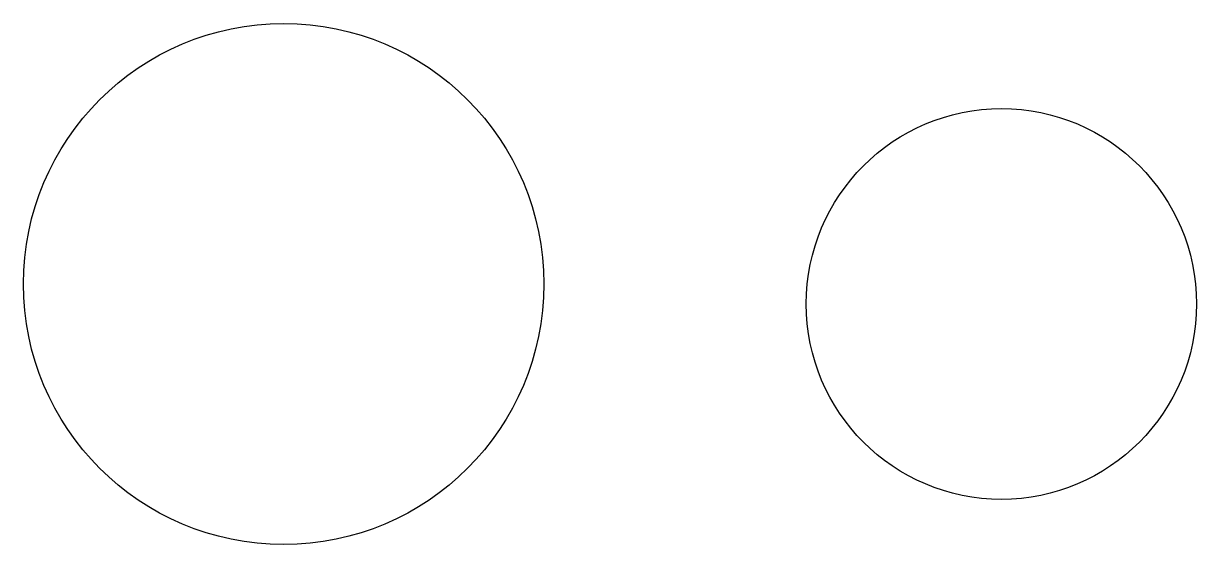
# Model space of a CAD drawing. Header units: inches. Extents: x 40.3 to 130.5, y 37.9 to 77.9.
import ezdxf

# ---------------------------------------------------------------- set-up
doc = ezdxf.new("R2010")
doc.units = ezdxf.units.IN
doc.header["$MEASUREMENT"] = 0

msp = doc.modelspace()

# ---------------------------------------------------------------- linework, layer by layer
for centre, radius in [((60.321, 57.922), 20), ((115.491, 56.389), 15)]:
    msp.add_circle(centre, radius)

doc.saveas('drawing.dxf')
